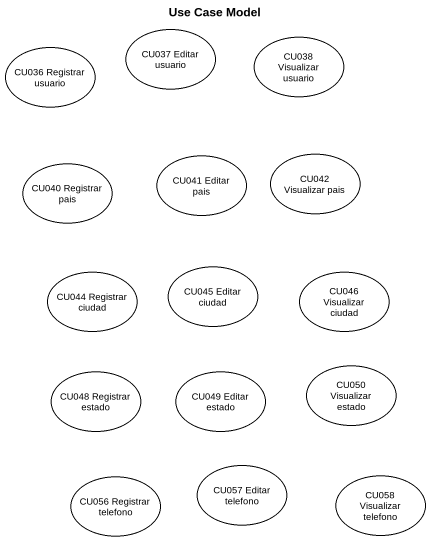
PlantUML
@startuml
title Use Case Model
usecase "CU037 Editar usuario" as CU037_Editar_usuario
usecase "CU038 Visualizar usuario" as CU038_Visualizar_usuario
usecase "CU036 Registrar usuario" as CU036_Registrar_usuario
usecase "CU042 Visualizar pais" as CU042_Visualizar_pais
usecase "CU040 Registrar pais" as CU040_Registrar_pais
usecase "CU041 Editar pais" as CU041_Editar_pais
usecase "CU045 Editar ciudad" as CU045_Editar_ciudad
usecase "CU044 Registrar ciudad" as CU044_Registrar_ciudad
usecase "CU046 Visualizar ciudad" as CU046_Visualizar_ciudad
usecase "CU048 Registrar estado" as CU048_Registrar_estado
usecase "CU049 Editar estado" as CU049_Editar_estado
usecase "CU050 Visualizar estado" as CU050_Visualizar_estado
usecase "CU056 Registrar telefono" as CU056_Registrar_telefono
usecase "CU057 Editar telefono" as CU057_Editar_telefono
usecase "CU058 Visualizar telefono" as CU058_Visualizar_telefono
@enduml
